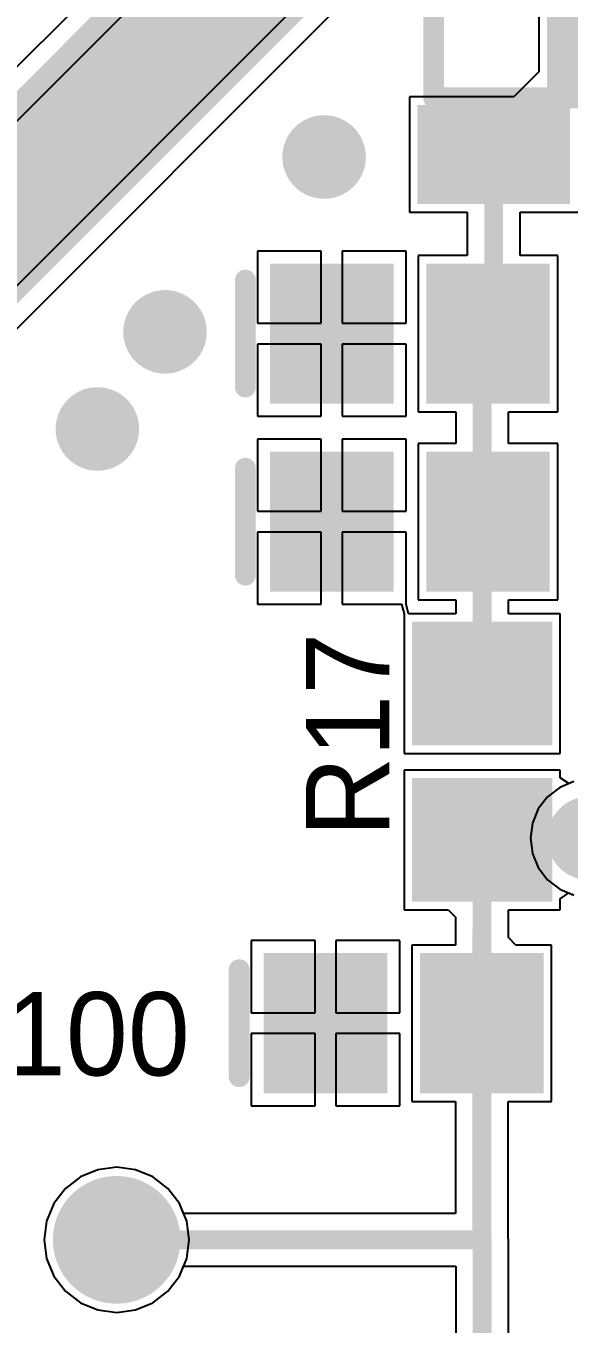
# Model space of a CAD drawing. Header units: millimetres. Extents: x 0 to 7.36, y -3.03 to 0.
# Drawn here: x 0.819 to 1.079, y -2.169 to -1.548 of the extents above; entities that cross this region are included whole.
import ezdxf

# ---------------------------------------------------------------- set-up
doc = ezdxf.new("R2010")
doc.units = ezdxf.units.MM
doc.header["$MEASUREMENT"] = 0
for name, color, linetype in [('BottomLayer', 5, 'Continuous'), ('BottomSolder', 6, 'Continuous'), ('MultiLayer', 9, 'Continuous'), ('PadHoleLayer', 156, 'Continuous'), ('TopLayer', 1, 'Continuous'), ('TopOverlay', 2, 'Continuous'), ('TopPaste', 8, 'Continuous'), ('TopSolder', 216, 'Continuous'), ('ViaHoleLayer', 16, 'Continuous')]:
    doc.layers.add(name, color=color, linetype=linetype)

# ---------------------------------------------------------------- blocks, each defined once
blk = doc.blocks.new('TRANSF_ACORE2_110')
at = {"layer": 'TopLayer'}
for points in [[(-0.14961, 0.06201), (-0.11024, 0.06201), (-0.14961, 0.12697), (-0.11024, 0.12697)], [(0.11024, 0.06201), (0.14961, 0.06201), (0.11024, 0.12697), (0.14961, 0.12697)], [(-0.09508, 0.03504), (-0.03012, 0.03504), (-0.09508, 0.06496), (-0.03012, 0.06496)], [(0.03012, 0.03504), (0.09508, 0.03504), (0.03012, 0.06496), (0.09508, 0.06496)], [(-0.14961, -0.03248), (-0.11024, -0.03248), (-0.14961, 0.03248), (-0.11024, 0.03248)], [(0.11024, -0.03248), (0.14961, -0.03248), (0.11024, 0.03248), (0.14961, 0.03248)], [(-0.09508, -0.01496), (-0.03012, -0.01496), (-0.09508, 0.01496), (-0.03012, 0.01496)], [(-0.09508, -0.06496), (-0.03012, -0.06496), (-0.09508, -0.03504), (-0.03012, -0.03504)], [(0.03012, -0.06496), (0.09508, -0.06496), (0.03012, -0.03504), (0.09508, -0.03504)], [(-0.14961, -0.12697), (-0.11024, -0.12697), (-0.14961, -0.06201), (-0.11024, -0.06201)], [(0.11024, -0.12697), (0.14961, -0.12697), (0.11024, -0.06201), (0.14961, -0.06201)]]:
    blk.add_solid(points, dxfattribs=at)
at = {"layer": 'TopOverlay', "const_width": 0.01}
for points in [[(-0.10275, 0.12324), (0.10275, 0.12324)], [(-0.10275, 0.12324), (-0.10275, -0.12639)], [(0.10275, 0.12324), (0.10275, -0.12639)], [(-0.10275, -0.12639), (0.10275, -0.12639)]]:
    blk.add_lwpolyline(points, dxfattribs=at)
at = {"layer": 'TopOverlay', "const_width": 0.005}
for points in [[(-0.10525, 0.12324, 1), (-0.10025, 0.12324, 1)], [(-0.10525, 0.12324, 1), (-0.10025, 0.12324, 1)], [(0.10025, 0.12324, 1), (0.10525, 0.12324, 1)], [(0.10025, 0.12324, 1), (0.10525, 0.12324, 1)], [(-0.10525, -0.12639, 1), (-0.10025, -0.12639, 1)], [(-0.10525, -0.12639, 1), (-0.10025, -0.12639, 1)], [(0.10025, -0.12639, 1), (0.10525, -0.12639, 1)], [(0.10025, -0.12639, 1), (0.10525, -0.12639, 1)]]:
    blk.add_lwpolyline(points, format="xyb", close=True, dxfattribs=at)
at = {"layer": 'TopPaste'}
for points in [[(-0.14961, 0.06201), (-0.11024, 0.06201), (-0.14961, 0.12697), (-0.11024, 0.12697)], [(0.11024, 0.06201), (0.14961, 0.06201), (0.11024, 0.12697), (0.14961, 0.12697)], [(-0.09508, 0.03504), (-0.03012, 0.03504), (-0.09508, 0.06496), (-0.03012, 0.06496)], [(0.03012, 0.03504), (0.09508, 0.03504), (0.03012, 0.06496), (0.09508, 0.06496)], [(-0.14961, -0.03248), (-0.11024, -0.03248), (-0.14961, 0.03248), (-0.11024, 0.03248)], [(0.11024, -0.03248), (0.14961, -0.03248), (0.11024, 0.03248), (0.14961, 0.03248)], [(-0.09508, -0.01496), (-0.03012, -0.01496), (-0.09508, 0.01496), (-0.03012, 0.01496)], [(-0.09508, -0.06496), (-0.03012, -0.06496), (-0.09508, -0.03504), (-0.03012, -0.03504)], [(0.03012, -0.06496), (0.09508, -0.06496), (0.03012, -0.03504), (0.09508, -0.03504)], [(-0.14961, -0.12697), (-0.11024, -0.12697), (-0.14961, -0.06201), (-0.11024, -0.06201)], [(0.11024, -0.12697), (0.14961, -0.12697), (0.11024, -0.06201), (0.14961, -0.06201)]]:
    blk.add_solid(points, dxfattribs=at)
at = {"layer": 'TopSolder'}
for points in [[(-0.15361, 0.05801), (-0.10624, 0.05801), (-0.15361, 0.13097), (-0.10624, 0.13097)], [(0.10624, 0.05801), (0.15361, 0.05801), (0.10624, 0.13097), (0.15361, 0.13097)], [(-0.09908, 0.03104), (-0.02612, 0.03104), (-0.09908, 0.06896), (-0.02612, 0.06896)], [(0.02612, 0.03104), (0.09908, 0.03104), (0.02612, 0.06896), (0.09908, 0.06896)], [(-0.15361, -0.03648), (-0.10624, -0.03648), (-0.15361, 0.03648), (-0.10624, 0.03648)], [(0.10624, -0.03648), (0.15361, -0.03648), (0.10624, 0.03648), (0.15361, 0.03648)], [(-0.09908, -0.01896), (-0.02612, -0.01896), (-0.09908, 0.01896), (-0.02612, 0.01896)], [(-0.09908, -0.06896), (-0.02612, -0.06896), (-0.09908, -0.03104), (-0.02612, -0.03104)], [(0.02612, -0.06896), (0.09908, -0.06896), (0.02612, -0.03104), (0.09908, -0.03104)], [(-0.15361, -0.13097), (-0.10624, -0.13097), (-0.15361, -0.05801), (-0.10624, -0.05801)], [(0.10624, -0.13097), (0.15361, -0.13097), (0.10624, -0.05801), (0.15361, -0.05801)]]:
    blk.add_solid(points, dxfattribs=at)
blk = doc.blocks.new('CAP_0805_116')
at = {"layer": 'TopLayer'}
for points in [[(-0.05511, -0.02953), (-0.00393, -0.02953), (-0.05511, 0.02953), (-0.00393, 0.02953)], [(0.0197, -0.02953), (0.07088, -0.02953), (0.0197, 0.02953), (0.07088, 0.02953)]]:
    blk.add_solid(points, dxfattribs=at)
at = {"layer": 'TopOverlay', "const_width": 0.01}
blk.add_lwpolyline([(-0.07088, -0.02557), (-0.07088, 0.02557)], dxfattribs=at)
at = {"layer": 'TopOverlay', "const_width": 0.005}
for points in [[(-0.07338, 0.02557, 1), (-0.06838, 0.02557, 1)], [(-0.07338, -0.02557, 1), (-0.06838, -0.02557, 1)]]:
    blk.add_lwpolyline(points, format="xyb", close=True, dxfattribs=at)
at = {"layer": 'TopPaste'}
for points in [[(-0.05511, -0.02953), (-0.00393, -0.02953), (-0.05511, 0.02953), (-0.00393, 0.02953)], [(0.0197, -0.02953), (0.07088, -0.02953), (0.0197, 0.02953), (0.07088, 0.02953)]]:
    blk.add_solid(points, dxfattribs=at)
at = {"layer": 'TopSolder'}
for points in [[(-0.05911, -0.03353), (0.00007, -0.03353), (-0.05911, 0.03353), (0.00007, 0.03353)], [(0.0157, -0.03353), (0.07488, -0.03353), (0.0157, 0.03353), (0.07488, 0.03353)]]:
    blk.add_solid(points, dxfattribs=at)
blk = doc.blocks.new('RES_0805_117')
at = {"layer": 'TopLayer'}
for points in [[(-0.06299, -0.02953), (-0.01181, -0.02953), (-0.06299, 0.02953), (-0.01181, 0.02953)], [(0.01181, -0.02953), (0.06299, -0.02953), (0.01181, 0.02953), (0.06299, 0.02953)]]:
    blk.add_solid(points, dxfattribs=at)
at = {"layer": 'TopPaste'}
for points in [[(-0.06299, -0.02953), (-0.01181, -0.02953), (-0.06299, 0.02953), (-0.01181, 0.02953)], [(0.01181, -0.02953), (0.06299, -0.02953), (0.01181, 0.02953), (0.06299, 0.02953)]]:
    blk.add_solid(points, dxfattribs=at)
at = {"layer": 'TopSolder'}
for points in [[(-0.06699, -0.03353), (-0.00781, -0.03353), (-0.06699, 0.03353), (-0.00781, 0.03353)], [(0.00781, -0.03353), (0.06699, -0.03353), (0.00781, 0.03353), (0.06699, 0.03353)]]:
    blk.add_solid(points, dxfattribs=at)
blk = doc.blocks.new('CAP_0805_183')
at = {"layer": 'TopLayer'}
for points in [[(-0.05511, -0.02953), (-0.00393, -0.02953), (-0.05511, 0.02953), (-0.00393, 0.02953)], [(0.0197, -0.02953), (0.07088, -0.02953), (0.0197, 0.02953), (0.07088, 0.02953)]]:
    blk.add_solid(points, dxfattribs=at)
at = {"layer": 'TopOverlay', "const_width": 0.01}
blk.add_lwpolyline([(-0.07088, -0.02557), (-0.07088, 0.02557)], dxfattribs=at)
at = {"layer": 'TopOverlay', "const_width": 0.005}
for points in [[(-0.07338, 0.02557, 1), (-0.06838, 0.02557, 1)], [(-0.07338, -0.02557, 1), (-0.06838, -0.02557, 1)]]:
    blk.add_lwpolyline(points, format="xyb", close=True, dxfattribs=at)
at = {"layer": 'TopPaste'}
for points in [[(-0.05511, -0.02953), (-0.00393, -0.02953), (-0.05511, 0.02953), (-0.00393, 0.02953)], [(0.0197, -0.02953), (0.07088, -0.02953), (0.0197, 0.02953), (0.07088, 0.02953)]]:
    blk.add_solid(points, dxfattribs=at)
at = {"layer": 'TopSolder'}
for points in [[(-0.05911, -0.03353), (0.00007, -0.03353), (-0.05911, 0.03353), (0.00007, 0.03353)], [(0.0157, -0.03353), (0.07488, -0.03353), (0.0157, 0.03353), (0.07488, 0.03353)]]:
    blk.add_solid(points, dxfattribs=at)
blk = doc.blocks.new('CAP_0805_185')
at = {"layer": 'TopLayer'}
for points in [[(-0.05511, -0.02953), (-0.00393, -0.02953), (-0.05511, 0.02953), (-0.00393, 0.02953)], [(0.0197, -0.02953), (0.07088, -0.02953), (0.0197, 0.02953), (0.07088, 0.02953)]]:
    blk.add_solid(points, dxfattribs=at)
at = {"layer": 'TopOverlay', "const_width": 0.01}
blk.add_lwpolyline([(-0.07088, -0.02557), (-0.07088, 0.02557)], dxfattribs=at)
at = {"layer": 'TopOverlay', "const_width": 0.005}
for points in [[(-0.07338, 0.02557, 1), (-0.06838, 0.02557, 1)], [(-0.07338, -0.02557, 1), (-0.06838, -0.02557, 1)]]:
    blk.add_lwpolyline(points, format="xyb", close=True, dxfattribs=at)
at = {"layer": 'TopPaste'}
for points in [[(-0.05511, -0.02953), (-0.00393, -0.02953), (-0.05511, 0.02953), (-0.00393, 0.02953)], [(0.0197, -0.02953), (0.07088, -0.02953), (0.0197, 0.02953), (0.07088, 0.02953)]]:
    blk.add_solid(points, dxfattribs=at)
at = {"layer": 'TopSolder'}
for points in [[(-0.05911, -0.03353), (0.00007, -0.03353), (-0.05911, 0.03353), (0.00007, 0.03353)], [(0.0157, -0.03353), (0.07488, -0.03353), (0.0157, 0.03353), (0.07488, 0.03353)]]:
    blk.add_solid(points, dxfattribs=at)
blk = doc.blocks.new('IND_FERRITE_BEAD_248')
at = {"layer": 'BottomLayer', "const_width": 0.02657}
for points in [[(-0.14124, 0, 1), (-0.11467, 0, 1)], [(0.11467, 0, 1), (0.14124, 0, 1)]]:
    blk.add_lwpolyline(points, format="xyb", close=True, dxfattribs=at)
at = {"layer": 'BottomSolder', "const_width": 0.03057}
for points in [[(-0.14324, 0, 1), (-0.11267, 0, 1)], [(0.11267, 0, 1), (0.14324, 0, 1)]]:
    blk.add_lwpolyline(points, format="xyb", close=True, dxfattribs=at)
at = {"layer": 'MultiLayer', "const_width": 0.02657}
for points in [[(-0.14124, 0, 1), (-0.11467, 0, 1)], [(0.11467, 0, 1), (0.14124, 0, 1)]]:
    blk.add_lwpolyline(points, format="xyb", close=True, dxfattribs=at)
at = {"layer": 'PadHoleLayer', "const_width": 0.01575}
for points in [[(-0.13583, 0, 1), (-0.12008, 0, 1)], [(0.12008, 0, 1), (0.13583, 0, 1)]]:
    blk.add_lwpolyline(points, format="xyb", close=True, dxfattribs=at)
at = {"layer": 'TopLayer', "const_width": 0.02657}
for points in [[(-0.14124, 0, 1), (-0.11467, 0, 1)], [(0.11467, 0, 1), (0.14124, 0, 1)]]:
    blk.add_lwpolyline(points, format="xyb", close=True, dxfattribs=at)
at = {"layer": 'TopOverlay', "const_width": 0.01}
for points in [[(-0.06707, -0.0374), (-0.06707, 0.0374)], [(0.06707, 0.0374), (-0.06707, 0.0374)], [(0.06707, -0.0374), (0.06707, 0.0374)], [(0.06707, -0.0374), (-0.06707, -0.0374)]]:
    blk.add_lwpolyline(points, dxfattribs=at)
at = {"layer": 'TopOverlay', "const_width": 0.005}
for points in [[(-0.06957, 0.0374, 1), (-0.06457, 0.0374, 1)], [(-0.06957, 0.0374, 1), (-0.06457, 0.0374, 1)], [(0.06457, 0.0374, 1), (0.06957, 0.0374, 1)], [(0.06457, 0.0374, 1), (0.06957, 0.0374, 1)], [(-0.06957, -0.0374, 1), (-0.06457, -0.0374, 1)], [(-0.06957, -0.0374, 1), (-0.06457, -0.0374, 1)], [(0.06457, -0.0374, 1), (0.06957, -0.0374, 1)], [(0.06457, -0.0374, 1), (0.06957, -0.0374, 1)]]:
    blk.add_lwpolyline(points, format="xyb", close=True, dxfattribs=at)
at = {"layer": 'TopSolder', "const_width": 0.03057}
for points in [[(-0.14324, 0, 1), (-0.11267, 0, 1)], [(0.11267, 0, 1), (0.14324, 0, 1)]]:
    blk.add_lwpolyline(points, format="xyb", close=True, dxfattribs=at)

msp = doc.modelspace()

# ---------------------------------------------------------------- linework, layer by layer
at = {"layer": 'BottomLayer'}
for p, q in [((1.05157, -1.35634), (0.6905, -1.71741)), ((0.73795, -1.74858), (1.11303, -1.3735)), ((1.07465, -1.91215), (1.06882, -1.91662)), ((1.08143, -1.90934), (1.07465, -1.91215)), ((1.06882, -1.91662), (1.06436, -1.92244)), ((1.06436, -1.92244), (1.06155, -1.92922)), ((1.06155, -1.92922), (1.06059, -1.9365)), ((1.06059, -1.9365), (1.06155, -1.94378)), ((1.06155, -1.94378), (1.06436, -1.95056)), ((1.06436, -1.95056), (1.06882, -1.95638)), ((1.06882, -1.95638), (1.07465, -1.96085)), ((1.07465, -1.96085), (1.08143, -1.96366)), ((0.84513, -2.09857), (0.83793, -2.1041)), ((0.85351, -2.0951), (0.84513, -2.09857)), ((0.8625, -2.09392), (0.85351, -2.0951)), ((0.87149, -2.0951), (0.8625, -2.09392)), ((0.87987, -2.09857), (0.87149, -2.0951)), ((0.88707, -2.1041), (0.87987, -2.09857)), ((0.83793, -2.1041), (0.83241, -2.11129)), ((0.89259, -2.11129), (0.88707, -2.1041)), ((0.83241, -2.11129), (0.82894, -2.11967)), ((0.89606, -2.11967), (0.89259, -2.11129)), ((0.82894, -2.11967), (0.82775, -2.12867)), ((0.89725, -2.12867), (0.89606, -2.11967)), ((0.82775, -2.12867), (0.82894, -2.13766)), ((0.89606, -2.13766), (0.89725, -2.12867)), ((0.82894, -2.13766), (0.83241, -2.14604)), ((0.89259, -2.14604), (0.89606, -2.13766)), ((0.83241, -2.14604), (0.83793, -2.15323)), ((0.88707, -2.15323), (0.89259, -2.14604)), ((0.83793, -2.15323), (0.84513, -2.15876)), ((0.87987, -2.15876), (0.88707, -2.15323)), ((0.84513, -2.15876), (0.85351, -2.16223)), ((0.87149, -2.16223), (0.87987, -2.15876)), ((0.85351, -2.16223), (0.8625, -2.16341)), ((0.8625, -2.16341), (0.87149, -2.16223))]:
    msp.add_line(p, q, dxfattribs=at)
at = {"layer": 'BottomLayer', "const_width": 0.03937}
msp.add_lwpolyline([(0.71015, -1.73706), (1.09338, -1.35384)], dxfattribs=at)
at = {"layer": 'BottomLayer', "const_width": 0.02}
for points in [[(0.95183, -1.61048, 1), (0.97183, -1.61048, 1)], [(0.87565, -1.69417, 1), (0.89565, -1.69417, 1)], [(0.84328, -1.74063, 1), (0.86328, -1.74063, 1)], [(1.0787, -1.9365, 1), (1.0987, -1.9365, 1)]]:
    msp.add_lwpolyline(points, format="xyb", close=True, dxfattribs=at)
at = {"layer": 'MultiLayer', "const_width": 0.02}
for points in [[(0.95183, -1.61048, 1), (0.97183, -1.61048, 1)], [(0.87565, -1.69417, 1), (0.89565, -1.69417, 1)], [(0.84328, -1.74063, 1), (0.86328, -1.74063, 1)], [(1.0787, -1.9365, 1), (1.0987, -1.9365, 1)]]:
    msp.add_lwpolyline(points, format="xyb", close=True, dxfattribs=at)
at = {"layer": 'TopLayer'}
for p, q in [((1.00076, -1.38127), (0.44279, -1.93924)), ((0.5054, -2.00186), (1.06005, -1.44722)), ((1.06467, -1.50161), (1.06467, -1.56976)), ((1.06467, -1.56976), (1.0527, -1.58173)), ((1.0527, -1.58173), (1.00266, -1.58173)), ((1.00266, -1.58173), (1.00266, -1.63685)), ((1.00266, -1.63685), (1.03037, -1.63685)), ((1.03037, -1.63685), (1.03037, -1.6576)), ((1.05566, -1.6576), (1.05566, -1.63685)), ((1.05566, -1.63685), (1.08337, -1.63685)), ((0.96048, -1.65547), (0.92989, -1.65547)), ((0.92989, -1.65547), (0.92989, -1.69)), ((0.96048, -1.69), (0.96048, -1.65547)), ((1.00107, -1.65547), (0.97048, -1.65547)), ((0.97048, -1.65547), (0.97048, -1.69)), ((1.00107, -1.69), (1.00107, -1.65547)), ((1.03037, -1.6576), (1.00682, -1.6576)), ((1.00682, -1.6576), (1.00682, -1.7324)), ((1.07375, -1.6576), (1.05566, -1.6576)), ((1.07375, -1.7324), (1.07375, -1.6576)), ((0.92989, -1.69), (0.96048, -1.69)), ((0.97048, -1.69), (1.00107, -1.69)), ((0.96048, -1.7), (0.92989, -1.7)), ((0.92989, -1.7), (0.92989, -1.73453)), ((0.96048, -1.73453), (0.96048, -1.7)), ((1.00107, -1.7), (0.97048, -1.7)), ((0.97048, -1.7), (0.97048, -1.73453)), ((1.00107, -1.73453), (1.00107, -1.7)), ((1.00682, -1.7324), (1.02486, -1.7324)), ((1.02486, -1.7324), (1.02486, -1.7476)), ((1.05014, -1.7476), (1.05014, -1.7324)), ((1.05014, -1.7324), (1.07375, -1.7324)), ((0.92989, -1.73453), (0.96048, -1.73453)), ((0.97048, -1.73453), (1.00107, -1.73453)), ((0.96048, -1.74547), (0.92989, -1.74547)), ((0.92989, -1.74547), (0.92989, -1.78)), ((0.96048, -1.78), (0.96048, -1.74547)), ((1.00107, -1.74547), (0.97048, -1.74547)), ((0.97048, -1.74547), (0.97048, -1.78)), ((1.00107, -1.78), (1.00107, -1.74547)), ((1.02486, -1.7476), (1.00682, -1.7476)), ((1.00682, -1.7476), (1.00682, -1.8224)), ((1.07375, -1.7476), (1.05014, -1.7476)), ((1.07375, -1.8224), (1.07375, -1.7476)), ((0.92989, -1.78), (0.96048, -1.78)), ((0.97048, -1.78), (1.00107, -1.78)), ((0.96048, -1.79), (0.92989, -1.79)), ((0.92989, -1.79), (0.92989, -1.82453)), ((0.96048, -1.82453), (0.96048, -1.79)), ((1.00107, -1.79), (0.97048, -1.79)), ((0.97048, -1.79), (0.97048, -1.82453)), ((1.00107, -1.82042), (1.00107, -1.79)), ((0.92989, -1.82453), (0.96048, -1.82453)), ((0.97048, -1.82453), (0.99607, -1.82453)), ((0.99607, -1.82453), (0.99891, -1.82453)), ((0.99891, -1.82453), (1.0001, -1.82904)), ((1.00107, -1.82416), (1.00107, -1.82042)), ((1.00108, -1.82453), (1.00107, -1.82416)), ((1.00226, -1.82904), (1.00108, -1.82453)), ((1.00682, -1.8224), (1.02486, -1.8224)), ((1.02486, -1.8224), (1.02486, -1.82904)), ((1.05014, -1.82904), (1.05014, -1.8224)), ((1.05014, -1.8224), (1.07375, -1.8224)), ((1.0001, -1.82904), (1.0001, -1.8294)), ((1.0001, -1.8294), (1.0001, -1.83314)), ((1.0051, -1.82904), (1.00226, -1.82904)), ((1.02486, -1.82904), (1.0051, -1.82904)), ((1.0749, -1.82904), (1.05014, -1.82904)), ((1.0749, -1.89596), (1.0749, -1.82904)), ((1.0001, -1.83314), (1.0001, -1.89596)), ((1.0001, -1.89596), (1.0749, -1.89596)), ((1.0749, -1.90384), (1.0001, -1.90384)), ((1.0001, -1.90384), (1.0001, -1.97077)), ((1.0749, -1.90755), (1.0749, -1.90384)), ((1.07906, -1.91032), (1.0749, -1.90755)), ((1.08143, -1.90934), (1.07906, -1.91032)), ((1.0749, -1.96545), (1.07906, -1.96268)), ((1.07906, -1.96268), (1.08143, -1.96366)), ((1.0749, -1.97077), (1.0749, -1.96545)), ((1.0001, -1.97077), (1.02124, -1.97077)), ((1.02124, -1.97077), (1.02477, -1.97431)), ((1.02477, -1.97431), (1.02474, -1.9876)), ((1.05004, -1.98406), (1.05007, -1.97077)), ((1.05007, -1.97077), (1.0749, -1.97077)), ((0.9575, -1.98547), (0.92691, -1.98547)), ((0.92691, -1.98547), (0.92691, -2.02)), ((0.9575, -2.02), (0.9575, -1.98547)), ((0.99809, -1.98547), (0.9675, -1.98547)), ((0.9675, -1.98547), (0.9675, -2.02)), ((0.99809, -2.02), (0.99809, -1.98547)), ((1.02474, -1.9876), (1.00384, -1.9876)), ((1.00384, -1.9876), (1.00384, -2.0624)), ((1.05357, -1.9876), (1.05004, -1.98406)), ((1.07077, -1.9876), (1.05357, -1.9876)), ((1.07077, -2.0624), (1.07077, -1.9876)), ((0.92691, -2.02), (0.9575, -2.02)), ((0.9675, -2.02), (0.99809, -2.02)), ((0.9575, -2.03), (0.92691, -2.03)), ((0.92691, -2.03), (0.92691, -2.06453)), ((0.9575, -2.06453), (0.9575, -2.03)), ((0.99809, -2.03), (0.9675, -2.03)), ((0.9675, -2.03), (0.9675, -2.06453)), ((0.99809, -2.06453), (0.99809, -2.03)), ((0.92691, -2.06453), (0.9575, -2.06453)), ((0.9675, -2.06453), (0.99809, -2.06453)), ((1.00384, -2.0624), (1.02466, -2.0624)), ((1.02466, -2.0624), (1.02466, -2.11602)), ((1.04995, -2.12768), (1.04995, -2.0624)), ((1.04995, -2.0624), (1.07077, -2.0624)), ((0.84513, -2.09857), (0.83793, -2.1041)), ((0.85351, -2.0951), (0.84513, -2.09857)), ((0.8625, -2.09392), (0.85351, -2.0951)), ((0.87149, -2.0951), (0.8625, -2.09392)), ((0.87987, -2.09857), (0.87149, -2.0951)), ((0.88707, -2.1041), (0.87987, -2.09857)), ((0.83793, -2.1041), (0.83241, -2.11129)), ((0.89259, -2.11129), (0.88707, -2.1041)), ((0.83241, -2.11129), (0.82894, -2.11967)), ((0.89455, -2.11602), (0.89259, -2.11129)), ((1.02466, -2.11602), (0.89455, -2.11602)), ((0.82894, -2.11967), (0.82775, -2.12867)), ((0.82775, -2.12867), (0.82894, -2.13766)), ((1.05014, -2.12867), (1.04995, -2.12768)), ((1.05014, -2.30404), (1.05014, -2.12867)), ((0.82894, -2.13766), (0.83241, -2.14604)), ((0.89259, -2.14604), (0.89455, -2.14131)), ((0.89455, -2.14131), (1.02486, -2.14131)), ((1.02486, -2.14131), (1.02486, -2.30404)), ((0.83241, -2.14604), (0.83793, -2.15323)), ((0.88707, -2.15323), (0.89259, -2.14604)), ((0.83793, -2.15323), (0.84513, -2.15876)), ((0.87987, -2.15876), (0.88707, -2.15323)), ((0.84513, -2.15876), (0.85351, -2.16223)), ((0.87149, -2.16223), (0.87987, -2.15876)), ((0.85351, -2.16223), (0.8625, -2.16341)), ((0.8625, -2.16341), (0.87149, -2.16223))]:
    msp.add_line(p, q, dxfattribs=at)
for points, const_width in [([(0.47409, -1.97055), (1.04982, -1.39482)], 0.07205), ([(1.04301, -1.6093), (1.0875, -1.56481)], 0.00906), ([(1.04301, -1.69449), (1.04301, -1.6093)], 0.00906), ([(1.0375, -1.7), (1.04301, -1.69449)], 0.00906), ([(1.0375, -1.785), (1.0375, -1.7)], 0.00906), ([(1.0375, -1.8625), (1.0375, -1.785)], 0.00906), ([(1.0373, -2.025), (1.0375, -1.9373)], 0.00906), ([(1.0375, -1.9373), (1.08791, -1.9373)], 0.00906), ([(1.0373, -2.12867), (1.0373, -2.025)], 0.00906), ([(0.8625, -2.12867), (1.0375, -2.12867)], 0.00906), ([(1.0373, -2.12867), (1.0375, -2.12867)], 0.00906), ([(1.0375, -2.3375), (1.0375, -2.12867)], 0.00906)]:
    msp.add_lwpolyline(points, dxfattribs=dict(at, const_width=const_width))
for points, const_width in [([(0.95183, -1.61048, 1), (0.97183, -1.61048, 1)], 0.02), ([(1.04075, -1.6093, 1), (1.04528, -1.6093, 1)], 0.00453), ([(1.04075, -1.6093, 1), (1.04528, -1.6093, 1)], 0.00453), ([(0.87565, -1.69417, 1), (0.89565, -1.69417, 1)], 0.02), ([(1.03524, -1.7, 1), (1.03976, -1.7, 1)], 0.00453), ([(1.03524, -1.7, 1), (1.03976, -1.7, 1)], 0.00453), ([(1.04075, -1.69449, 1), (1.04528, -1.69449, 1)], 0.00453), ([(1.04075, -1.69449, 1), (1.04528, -1.69449, 1)], 0.00453), ([(0.84328, -1.74063, 1), (0.86328, -1.74063, 1)], 0.02), ([(1.03524, -1.785, 1), (1.03976, -1.785, 1)], 0.00453), ([(1.03524, -1.785, 1), (1.03976, -1.785, 1)], 0.00453), ([(1.03524, -1.8625, 1), (1.03976, -1.8625, 1)], 0.00453), ([(1.0787, -1.9365, 1), (1.0987, -1.9365, 1)], 0.02), ([(1.03524, -1.9373, 1), (1.03976, -1.9373, 1)], 0.00453), ([(1.03524, -1.9373, 1), (1.03976, -1.9373, 1)], 0.00453), ([(1.03504, -2.025, 1), (1.03957, -2.025, 1)], 0.00453), ([(1.03504, -2.025, 1), (1.03957, -2.025, 1)], 0.00453), ([(0.86024, -2.12867, 1), (0.86476, -2.12867, 1)], 0.00453), ([(1.03504, -2.12867, 1), (1.03957, -2.12867, 1)], 0.00453), ([(1.03504, -2.12867, 1), (1.03957, -2.12867, 1)], 0.00453), ([(1.03524, -2.12867, 1), (1.03976, -2.12867, 1)], 0.00453), ([(1.03524, -2.12867, 1), (1.03976, -2.12867, 1)], 0.00453), ([(1.03524, -2.12867, 1), (1.03976, -2.12867, 1)], 0.00453)]:
    msp.add_lwpolyline(points, format="xyb", close=True, dxfattribs=dict(at, const_width=const_width))
at = {"layer": 'ViaHoleLayer', "const_width": 0.00956}
for points in [[(0.95705, -1.61048, 1), (0.96661, -1.61048, 1)], [(0.88087, -1.69417, 1), (0.89043, -1.69417, 1)], [(0.8485, -1.74063, 1), (0.85806, -1.74063, 1)]]:
    msp.add_lwpolyline(points, format="xyb", close=True, dxfattribs=at)

# ---------------------------------------------------------------- block references
for name, p, rotation in [('TRANSF_ACORE2_110', (1.1375, -1.47937), 90), ('CAP_0805_116', (0.995, -1.695), 360), ('CAP_0805_183', (0.995, -1.785), 360), ('RES_0805_117', (1.0375, -1.8999), 270), ('IND_FERRITE_BEAD_248', (0.8625, -2.25662), 270)]:
    msp.add_blockref(name, p, dxfattribs=dict(rotation=rotation))
msp.add_blockref('CAP_0805_185', (0.99202, -2.025))

# ---------------------------------------------------------------- texts
at = {"layer": 'TopOverlay'}
msp.add_text('R17', height=0.039894, rotation=90, dxfattribs=at).set_placement((0.99298, -1.93601))
msp.add_text('C100', height=0.039894, dxfattribs=at).set_placement((0.77, -2.05))

doc.saveas('drawing.dxf')
